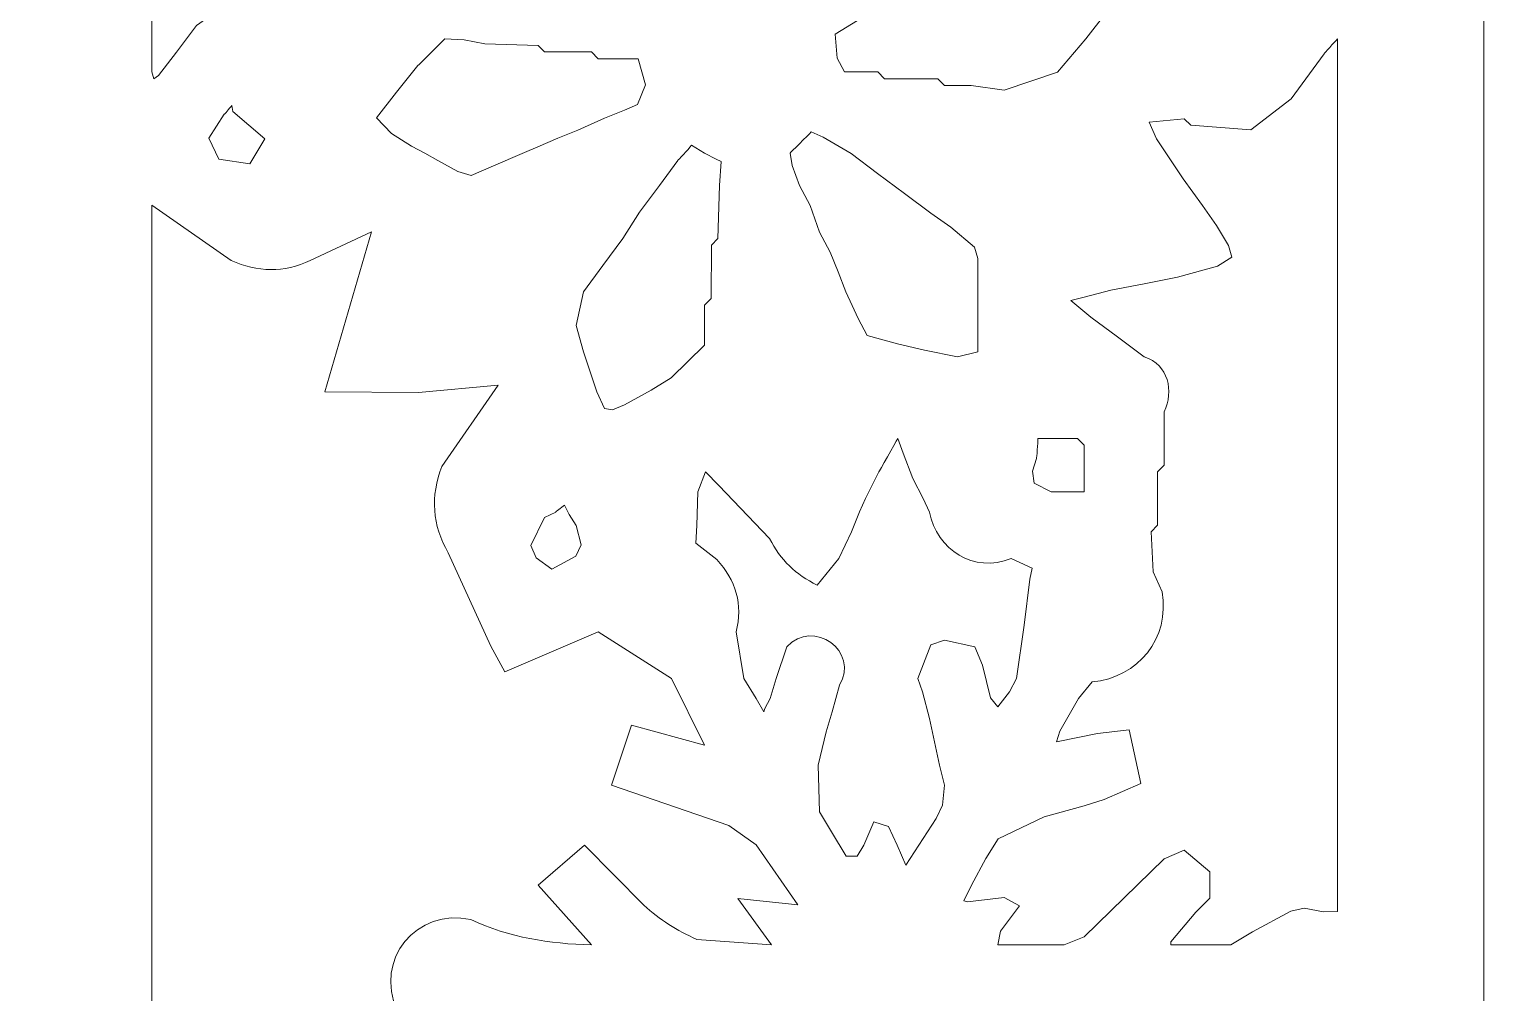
# Model space of a CAD drawing. Header units: centimetres. Extents: x -13.8 to 13.8, y -13.7 to 13.7.
# Drawn here: x 11.265 to 13.774, y 7.235 to 8.897 of the extents above; entities that cross this region are included whole.
import ezdxf

# ---------------------------------------------------------------- set-up
doc = ezdxf.new("R2010")
doc.units = ezdxf.units.CM
doc.header["$MEASUREMENT"] = 0
doc.layers.add('Layer 1', color=7, linetype='Continuous')

msp = doc.modelspace()

# ---------------------------------------------------------------- linework, layer by layer
at = {"layer": 'Layer 1', "lineweight": 0}
msp.add_lwpolyline([(0.95375, 0.85022), (13.77439, 0.85022), (13.77439, 13.67104), (0.95375, 13.67104), (0.95375, 0.85022)], close=True, dxfattribs=at)
at = {"layer": 'Layer 1', "color": 7, "lineweight": 0}
for points, knots in [([(11.48839, 9.98315), (11.48839, 9.98315), (11.49659, 9.96563), (11.49659, 9.96563), (11.49659, 9.96563), (11.49659, 9.96563), (11.51048, 9.93705), (11.51048, 9.93705), (11.51048, 9.93705), (11.51048, 9.93705), (11.51982, 9.91438), (11.51982, 9.91438), (11.51982, 9.91438), (11.51982, 9.91438), (11.5322, 9.8799), (11.5322, 9.8799), (11.5322, 9.8799), (11.5322, 9.8799), (11.54382, 9.84542), (11.54382, 9.84542), (11.54382, 9.84542), (11.54382, 9.84542), (11.56115, 9.80084), (11.56115, 9.80084), (11.56115, 9.80084), (11.56115, 9.80084), (11.60306, 9.80085), (11.60306, 9.80085), (11.60306, 9.80085), (11.60306, 9.80085), (11.64897, 9.83646), (11.64897, 9.83646), (11.64897, 9.83646), (11.67601, 9.8658), (11.70268, 9.89094), (11.73528, 9.91438), (11.73528, 9.91438), (11.73528, 9.91438), (11.741, 9.90295), (11.741, 9.90295), (11.741, 9.90295), (11.741, 9.90295), (11.74957, 9.82217), (11.74957, 9.82217), (11.74957, 9.82217), (11.74957, 9.82217), (11.75833, 9.76579), (11.75833, 9.76579), (11.75833, 9.76579), (11.75833, 9.76579), (11.80405, 9.72922), (11.80405, 9.72922), (11.80405, 9.72922), (11.80405, 9.72922), (11.80995, 9.72197), (11.80995, 9.72197), (11.80995, 9.72197), (11.80995, 9.72197), (11.78786, 9.68445), (11.78786, 9.68445), (11.78786, 9.68445), (11.78786, 9.68445), (11.77833, 9.63854), (11.77833, 9.63854), (11.77833, 9.63854), (11.77833, 9.63854), (11.77547, 9.53509), (11.77547, 9.53509), (11.77547, 9.53509), (11.77547, 9.53509), (11.76404, 9.52385), (11.76404, 9.52385), (11.76404, 9.52385), (11.76404, 9.52385), (11.76404, 9.44347), (11.76404, 9.44347), (11.76404, 9.44347), (11.74099, 9.3964), (11.76137, 9.34536), (11.80995, 9.3265), (11.80995, 9.3265), (11.80995, 9.3265), (11.8789, 9.27393), (11.8789, 9.27393), (11.8789, 9.27393), (11.8789, 9.27393), (11.91909, 9.24231), (11.91909, 9.24231), (11.91909, 9.24231), (11.91909, 9.24231), (11.92462, 9.23945), (11.92462, 9.23945), (11.92462, 9.23945), (11.92462, 9.23945), (11.90157, 9.23355), (11.90157, 9.23355), (11.90157, 9.23355), (11.90157, 9.23355), (11.85585, 9.22193), (11.85585, 9.22193), (11.85585, 9.22193), (11.85585, 9.22193), (11.79812, 9.2105), (11.79812, 9.2105), (11.79812, 9.2105), (11.79812, 9.2105), (11.74097, 9.19907), (11.74097, 9.19907), (11.74097, 9.19907), (11.74097, 9.19907), (11.69488, 9.18745), (11.69488, 9.18745), (11.69488, 9.18745), (11.69488, 9.18745), (11.65278, 9.17298), (11.65278, 9.17298), (11.65278, 9.17298), (11.65278, 9.17298), (11.6463, 9.15507), (11.6463, 9.15507), (11.6463, 9.15507), (11.6463, 9.15507), (11.66895, 9.12155), (11.66895, 9.12155), (11.66895, 9.12155), (11.66895, 9.12155), (11.69316, 9.08707), (11.69316, 9.08707), (11.69316, 9.08707), (11.69316, 9.08707), (11.71621, 9.05259), (11.71621, 9.05259), (11.71621, 9.05259), (11.71621, 9.05259), (11.74955, 9.0065), (11.74955, 9.0065), (11.74955, 9.0065), (11.74955, 9.0065), (11.77336, 8.97202), (11.77336, 8.97202), (11.77336, 8.97202), (11.77336, 8.97202), (11.79069, 8.9404), (11.79069, 8.9404), (11.79069, 8.9404), (11.79069, 8.9404), (11.77545, 8.92651), (11.77545, 8.92651), (11.77545, 8.92651), (11.77545, 8.92651), (11.72953, 8.92654), (11.72953, 8.92654), (11.72953, 8.92654), (11.72953, 8.92654), (11.71829, 8.93797), (11.71829, 8.93797), (11.71829, 8.93797), (11.71829, 8.93797), (11.61447, 8.94559), (11.61447, 8.94559), (11.61447, 8.94559), (11.61447, 8.94559), (11.55428, 8.9031), (11.55428, 8.9031), (11.55428, 8.9031), (11.55428, 8.9031), (11.5198, 8.85738), (11.5198, 8.85738), (11.5198, 8.85738), (11.5198, 8.85738), (11.48837, 8.817), (11.48837, 8.817), (11.48837, 8.817), (11.48837, 8.817), (11.48075, 8.8111), (11.48075, 8.8111), (11.48075, 8.8111), (11.48075, 8.8111), (11.47694, 8.8233), (11.47694, 8.8233), (11.47694, 8.8233), (11.47694, 8.8233), (11.47694, 9.96059), (11.47694, 9.96059), (11.47694, 9.96059), (11.47694, 9.96059), (11.48839, 9.98315), (11.48839, 9.98315)], [0, 0, 0, 0, 0.0208333, 0.0208333, 0.0208333, 0.0208333, 0.0416667, 0.0416667, 0.0416667, 0.0416667, 0.0625, 0.0625, 0.0625, 0.0625, 0.0833333, 0.0833333, 0.0833333, 0.0833333, 0.1041667, 0.1041667, 0.1041667, 0.1041667, 0.125, 0.125, 0.125, 0.125, 0.1458333, 0.1458333, 0.1458333, 0.1458333, 0.1666667, 0.1666667, 0.1666667, 0.1666667, 0.1875, 0.1875, 0.1875, 0.1875, 0.2083333, 0.2083333, 0.2083333, 0.2083333, 0.2291667, 0.2291667, 0.2291667, 0.2291667, 0.25, 0.25, 0.25, 0.25, 0.2708333, 0.2708333, 0.2708333, 0.2708333, 0.2916667, 0.2916667, 0.2916667, 0.2916667, 0.3125, 0.3125, 0.3125, 0.3125, 0.3333333, 0.3333333, 0.3333333, 0.3333333, 0.3541667, 0.3541667, 0.3541667, 0.3541667, 0.375, 0.375, 0.375, 0.375, 0.3958333, 0.3958333, 0.3958333, 0.3958333, 0.4166667, 0.4166667, 0.4166667, 0.4166667, 0.4375, 0.4375, 0.4375, 0.4375, 0.4583333, 0.4583333, 0.4583333, 0.4583333, 0.4791667, 0.4791667, 0.4791667, 0.4791667, 0.5, 0.5, 0.5, 0.5, 0.5208333, 0.5208333, 0.5208333, 0.5208333, 0.5416667, 0.5416667, 0.5416667, 0.5416667, 0.5625, 0.5625, 0.5625, 0.5625, 0.5833333, 0.5833333, 0.5833333, 0.5833333, 0.6041667, 0.6041667, 0.6041667, 0.6041667, 0.625, 0.625, 0.625, 0.625, 0.6458333, 0.6458333, 0.6458333, 0.6458333, 0.6666667, 0.6666667, 0.6666667, 0.6666667, 0.6875, 0.6875, 0.6875, 0.6875, 0.7083333, 0.7083333, 0.7083333, 0.7083333, 0.7291667, 0.7291667, 0.7291667, 0.7291667, 0.75, 0.75, 0.75, 0.75, 0.7708333, 0.7708333, 0.7708333, 0.7708333, 0.7916667, 0.7916667, 0.7916667, 0.7916667, 0.8125, 0.8125, 0.8125, 0.8125, 0.8333333, 0.8333333, 0.8333333, 0.8333333, 0.8541667, 0.8541667, 0.8541667, 0.8541667, 0.875, 0.875, 0.875, 0.875, 0.8958333, 0.8958333, 0.8958333, 0.8958333, 0.9166667, 0.9166667, 0.9166667, 0.9166667, 0.9375, 0.9375, 0.9375, 0.9375, 0.9583333, 0.9583333, 0.9583333, 0.9583333, 1, 1, 1, 1]), ([(12.95905, 9.02988), (12.95905, 9.02988), (12.99218, 9.01445), (12.99218, 9.01445), (12.99218, 9.01445), (12.99218, 9.01445), (13.02761, 8.99445), (13.02761, 8.99445), (13.02761, 8.99445), (13.02761, 8.99445), (13.05066, 8.9817), (13.05066, 8.9817), (13.05066, 8.9817), (13.05066, 8.9817), (13.07352, 8.96932), (13.07352, 8.96932), (13.07352, 8.96932), (13.07352, 8.96932), (13.10723, 8.94818), (13.10723, 8.94818), (13.10723, 8.94818), (13.10723, 8.94818), (13.12226, 8.93371), (13.12226, 8.93371), (13.12226, 8.93371), (13.12226, 8.93371), (13.12226, 8.92437), (13.12226, 8.92437), (13.12226, 8.92437), (13.12226, 8.92437), (13.08797, 8.88037), (13.08797, 8.88037), (13.08797, 8.88037), (13.08797, 8.88037), (13.03902, 8.82282), (13.03902, 8.82282), (13.03902, 8.82282), (13.03902, 8.82282), (12.94718, 8.79139), (12.94718, 8.79139), (12.94718, 8.79139), (12.94718, 8.79139), (12.89003, 8.79996), (12.89003, 8.79996), (12.89003, 8.79996), (12.89003, 8.79996), (12.84391, 8.79996), (12.84391, 8.79996), (12.84391, 8.79996), (12.84391, 8.79996), (12.83248, 8.81139), (12.83248, 8.81139), (12.83248, 8.81139), (12.83248, 8.81139), (12.74045, 8.81139), (12.74045, 8.81139), (12.74045, 8.81139), (12.74045, 8.81139), (12.72902, 8.82319), (12.72902, 8.82319), (12.72902, 8.82319), (12.72902, 8.82319), (12.67148, 8.82319), (12.67148, 8.82319), (12.67148, 8.82319), (12.67148, 8.82319), (12.6591, 8.84682), (12.6591, 8.84682), (12.6591, 8.84682), (12.6591, 8.84682), (12.65529, 8.88796), (12.65529, 8.88796), (12.65529, 8.88796), (12.65529, 8.88796), (12.69416, 8.91177), (12.69416, 8.91177), (12.69416, 8.91177), (12.69416, 8.91177), (12.72864, 8.92548), (12.72864, 8.92548), (12.72864, 8.92548), (12.72864, 8.92548), (12.76312, 8.93863), (12.76312, 8.93863), (12.76312, 8.93863), (12.76312, 8.93863), (12.7976, 8.95197), (12.7976, 8.95197), (12.7976, 8.95197), (12.7976, 8.95197), (12.83208, 8.96988), (12.83208, 8.96988), (12.83208, 8.96988), (12.83208, 8.96988), (12.85513, 8.98168), (12.85513, 8.98168), (12.85513, 8.98168), (12.85513, 8.98168), (12.87836, 8.99234), (12.87836, 8.99234), (12.87836, 8.99234), (12.87836, 8.99234), (12.91265, 9.00549), (12.91265, 9.00549), (12.91265, 9.00549), (12.91265, 9.00549), (12.93265, 9.01502), (12.93265, 9.01502), (12.93265, 9.01502), (12.93275, 9.01504), (12.95389, 9.02512), (12.95905, 9.02988)], [0, 0, 0, 0, 0.0344828, 0.0344828, 0.0344828, 0.0344828, 0.0689655, 0.0689655, 0.0689655, 0.0689655, 0.1034483, 0.1034483, 0.1034483, 0.1034483, 0.137931, 0.137931, 0.137931, 0.137931, 0.1724138, 0.1724138, 0.1724138, 0.1724138, 0.2068966, 0.2068966, 0.2068966, 0.2068966, 0.2413793, 0.2413793, 0.2413793, 0.2413793, 0.2758621, 0.2758621, 0.2758621, 0.2758621, 0.3103448, 0.3103448, 0.3103448, 0.3103448, 0.3448276, 0.3448276, 0.3448276, 0.3448276, 0.3793103, 0.3793103, 0.3793103, 0.3793103, 0.4137931, 0.4137931, 0.4137931, 0.4137931, 0.4482759, 0.4482759, 0.4482759, 0.4482759, 0.4827586, 0.4827586, 0.4827586, 0.4827586, 0.5172414, 0.5172414, 0.5172414, 0.5172414, 0.5517241, 0.5517241, 0.5517241, 0.5517241, 0.5862069, 0.5862069, 0.5862069, 0.5862069, 0.6206897, 0.6206897, 0.6206897, 0.6206897, 0.6551724, 0.6551724, 0.6551724, 0.6551724, 0.6896552, 0.6896552, 0.6896552, 0.6896552, 0.7241379, 0.7241379, 0.7241379, 0.7241379, 0.7586207, 0.7586207, 0.7586207, 0.7586207, 0.7931034, 0.7931034, 0.7931034, 0.7931034, 0.8275862, 0.8275862, 0.8275862, 0.8275862, 0.862069, 0.862069, 0.862069, 0.862069, 0.8965517, 0.8965517, 0.8965517, 0.8965517, 0.9310345, 0.9310345, 0.9310345, 0.9310345, 1, 1, 1, 1]), ([(11.98234, 8.88034), (11.98234, 8.88034), (12.01568, 8.87825), (12.01568, 8.87825), (12.01568, 8.87825), (12.01568, 8.87825), (12.05111, 8.8714), (12.05111, 8.8714), (12.05111, 8.8714), (12.05111, 8.8714), (12.14313, 8.86891), (12.14313, 8.86891), (12.14313, 8.86891), (12.14313, 8.86891), (12.15456, 8.85748), (12.15456, 8.85748), (12.15456, 8.85748), (12.15456, 8.85748), (12.23534, 8.85748), (12.23534, 8.85748), (12.23534, 8.85748), (12.23534, 8.85748), (12.24658, 8.84586), (12.24658, 8.84586), (12.24658, 8.84586), (12.24658, 8.84586), (12.31553, 8.84587), (12.31553, 8.84587), (12.31553, 8.84587), (12.31553, 8.84587), (12.32868, 8.80071), (12.32868, 8.80071), (12.32868, 8.80071), (12.32868, 8.80071), (12.31458, 8.76719), (12.31458, 8.76719), (12.31458, 8.76719), (12.31458, 8.76719), (12.29249, 8.7569), (12.29249, 8.7569), (12.29249, 8.7569), (12.29249, 8.7569), (12.25801, 8.74356), (12.25801, 8.74356), (12.25801, 8.74356), (12.25801, 8.74356), (12.23496, 8.7329), (12.23496, 8.7329), (12.23496, 8.7329), (12.23496, 8.7329), (12.21189, 8.72242), (12.21189, 8.72242), (12.21189, 8.72242), (12.21189, 8.72242), (12.17741, 8.70908), (12.17741, 8.70908), (12.17741, 8.70908), (12.17741, 8.70908), (12.14293, 8.69421), (12.14293, 8.69421), (12.14293, 8.69421), (12.14293, 8.69421), (12.12007, 8.6841), (12.12007, 8.6841), (12.12007, 8.6841), (12.12007, 8.6841), (12.06255, 8.65971), (12.06255, 8.65971), (12.06255, 8.65971), (12.06255, 8.65971), (12.02807, 8.64447), (12.02807, 8.64447), (12.02807, 8.64447), (12.02807, 8.64447), (12.00502, 8.65153), (12.00502, 8.65153), (12.00502, 8.65153), (12.00502, 8.65153), (11.97054, 8.67042), (11.97054, 8.67042), (11.97054, 8.67042), (11.97054, 8.67042), (11.94787, 8.68317), (11.94787, 8.68317), (11.94787, 8.68317), (11.94787, 8.68317), (11.92464, 8.69518), (11.92464, 8.69518), (11.92464, 8.69518), (11.92464, 8.69518), (11.89035, 8.71672), (11.89035, 8.71672), (11.89035, 8.71672), (11.89035, 8.71672), (11.86445, 8.74416), (11.86445, 8.74416), (11.86445, 8.74416), (11.86445, 8.74416), (11.89893, 8.78835), (11.89893, 8.78835), (11.89893, 8.78835), (11.89893, 8.78835), (11.93608, 8.83407), (11.93608, 8.83407), (11.93608, 8.83407), (11.93607, 8.83407), (11.977, 8.87386), (11.98234, 8.88034)], [0, 0, 0, 0, 0.0357143, 0.0357143, 0.0357143, 0.0357143, 0.0714286, 0.0714286, 0.0714286, 0.0714286, 0.1071429, 0.1071429, 0.1071429, 0.1071429, 0.1428571, 0.1428571, 0.1428571, 0.1428571, 0.1785714, 0.1785714, 0.1785714, 0.1785714, 0.2142857, 0.2142857, 0.2142857, 0.2142857, 0.25, 0.25, 0.25, 0.25, 0.2857143, 0.2857143, 0.2857143, 0.2857143, 0.3214286, 0.3214286, 0.3214286, 0.3214286, 0.3571429, 0.3571429, 0.3571429, 0.3571429, 0.3928571, 0.3928571, 0.3928571, 0.3928571, 0.4285714, 0.4285714, 0.4285714, 0.4285714, 0.4642857, 0.4642857, 0.4642857, 0.4642857, 0.5, 0.5, 0.5, 0.5, 0.5357143, 0.5357143, 0.5357143, 0.5357143, 0.5714286, 0.5714286, 0.5714286, 0.5714286, 0.6071429, 0.6071429, 0.6071429, 0.6071429, 0.6428571, 0.6428571, 0.6428571, 0.6428571, 0.6785714, 0.6785714, 0.6785714, 0.6785714, 0.7142857, 0.7142857, 0.7142857, 0.7142857, 0.75, 0.75, 0.75, 0.75, 0.7857143, 0.7857143, 0.7857143, 0.7857143, 0.8214286, 0.8214286, 0.8214286, 0.8214286, 0.8571429, 0.8571429, 0.8571429, 0.8571429, 0.8928571, 0.8928571, 0.8928571, 0.8928571, 0.9285714, 0.9285714, 0.9285714, 0.9285714, 1, 1, 1, 1]), ([(13.52177, 8.88034), (13.52177, 8.88034), (13.52177, 7.37558), (13.52177, 7.37558), (13.52177, 7.37558), (13.52177, 7.37558), (13.49777, 7.37521), (13.49777, 7.37521), (13.49777, 7.37521), (13.49777, 7.37521), (13.46425, 7.38169), (13.46425, 7.38169), (13.46425, 7.38169), (13.46425, 7.38169), (13.4412, 7.37616), (13.4412, 7.37616), (13.4412, 7.37616), (13.4412, 7.37616), (13.37529, 7.34073), (13.37529, 7.34073), (13.37529, 7.34073), (13.37529, 7.34073), (13.33814, 7.31806), (13.33814, 7.31806), (13.33814, 7.31806), (13.33814, 7.31806), (13.2347, 7.31806), (13.2347, 7.31806), (13.2347, 7.31806), (13.2347, 7.31806), (13.23433, 7.32359), (13.23433, 7.32359), (13.23433, 7.32359), (13.23433, 7.32359), (13.27777, 7.37465), (13.27777, 7.37465), (13.27777, 7.37465), (13.27777, 7.37465), (13.30177, 7.39846), (13.30177, 7.39846), (13.30177, 7.39846), (13.30177, 7.39846), (13.30158, 7.44418), (13.30158, 7.44418), (13.30158, 7.44418), (13.30158, 7.44418), (13.25758, 7.48133), (13.25758, 7.48133), (13.25758, 7.48133), (13.25758, 7.48133), (13.2231, 7.46628), (13.2231, 7.46628), (13.2231, 7.46628), (13.2231, 7.46628), (13.08517, 7.33216), (13.08517, 7.33216), (13.08517, 7.33216), (13.08517, 7.33216), (13.05069, 7.31806), (13.05069, 7.31806), (13.05069, 7.31806), (13.05069, 7.31806), (12.93603, 7.31806), (12.93603, 7.31806), (12.93603, 7.31806), (12.93603, 7.31806), (12.94042, 7.34187), (12.94042, 7.34187), (12.94042, 7.34187), (12.94042, 7.34187), (12.9732, 7.3855), (12.9732, 7.3855), (12.9732, 7.3855), (12.9732, 7.3855), (12.9473, 7.39997), (12.9473, 7.39997), (12.9473, 7.39997), (12.9473, 7.39997), (12.88388, 7.39254), (12.88388, 7.39254), (12.88388, 7.39254), (12.88388, 7.39254), (12.8774, 7.39426), (12.8774, 7.39426), (12.8774, 7.39426), (12.8774, 7.39426), (12.89092, 7.42112), (12.89092, 7.42112), (12.89092, 7.42112), (12.89092, 7.42112), (12.91569, 7.46721), (12.91569, 7.46721), (12.91569, 7.46721), (12.91569, 7.46721), (12.93665, 7.50073), (12.93665, 7.50073), (12.93665, 7.50073), (12.93665, 7.50073), (13.01626, 7.53883), (13.01626, 7.53883), (13.01626, 7.53883), (13.01626, 7.53883), (13.08521, 7.55788), (13.08521, 7.55788), (13.08521, 7.55788), (13.08521, 7.55788), (13.11969, 7.56854), (13.11969, 7.56854), (13.11969, 7.56854), (13.11969, 7.56854), (13.18274, 7.59616), (13.18274, 7.59616), (13.18274, 7.59616), (13.18274, 7.59616), (13.16274, 7.68913), (13.16274, 7.68913), (13.16274, 7.68913), (13.16274, 7.68913), (13.10787, 7.68265), (13.10787, 7.68265), (13.10787, 7.68265), (13.10787, 7.68265), (13.03738, 7.66818), (13.03738, 7.66818), (13.03738, 7.66818), (13.03738, 7.66818), (13.0431, 7.68646), (13.0431, 7.68646), (13.0431, 7.68646), (13.0431, 7.68646), (13.07549, 7.74284), (13.07549, 7.74284), (13.07549, 7.74284), (13.07549, 7.74284), (13.09872, 7.7716), (13.09872, 7.7716), (13.09872, 7.7716), (13.17815, 7.77882), (13.23339, 7.84648), (13.21932, 7.92667), (13.21932, 7.92667), (13.21932, 7.92667), (13.20408, 7.96115), (13.20408, 7.96115), (13.20408, 7.96115), (13.20408, 7.96115), (13.20027, 8.03031), (13.20027, 8.03031), (13.20027, 8.03031), (13.20027, 8.03031), (13.2117, 8.04174), (13.2117, 8.04174), (13.2117, 8.04174), (13.2117, 8.04174), (13.2117, 8.13376), (13.2117, 8.13376), (13.2117, 8.13376), (13.2117, 8.13376), (13.22313, 8.14519), (13.22313, 8.14519), (13.22313, 8.14519), (13.22313, 8.14519), (13.22313, 8.23721), (13.22313, 8.23721), (13.22313, 8.23721), (13.23969, 8.27264), (13.23075, 8.31894), (13.18865, 8.33169), (13.18865, 8.33169), (13.18865, 8.33169), (13.14235, 8.36617), (13.14235, 8.36617), (13.14235, 8.36617), (13.14235, 8.36617), (13.09663, 8.40046), (13.09663, 8.40046), (13.09663, 8.40046), (13.09663, 8.40046), (13.06215, 8.42922), (13.06215, 8.42922), (13.06215, 8.42922), (13.06215, 8.42922), (13.0852, 8.43494), (13.0852, 8.43494), (13.0852, 8.43494), (13.0852, 8.43494), (13.13111, 8.44677), (13.13111, 8.44677), (13.13111, 8.44677), (13.13111, 8.44677), (13.18863, 8.4578), (13.18863, 8.4578), (13.18863, 8.4578), (13.18863, 8.4578), (13.24578, 8.46942), (13.24578, 8.46942), (13.24578, 8.46942), (13.24578, 8.46942), (13.31473, 8.48847), (13.31473, 8.48847), (13.31473, 8.48847), (13.31473, 8.48847), (13.33987, 8.5039), (13.33987, 8.5039), (13.33987, 8.5039), (13.33987, 8.5039), (13.33397, 8.5239), (13.33397, 8.5239), (13.33397, 8.5239), (13.33397, 8.5239), (13.31301, 8.55838), (13.31301, 8.55838), (13.31301, 8.55838), (13.31301, 8.55838), (13.2888, 8.59286), (13.2888, 8.59286), (13.2888, 8.59286), (13.2888, 8.59286), (13.25546, 8.63895), (13.25546, 8.63895), (13.25546, 8.63895), (13.25546, 8.63895), (13.2326, 8.67343), (13.2326, 8.67343), (13.2326, 8.67343), (13.2326, 8.67343), (13.20955, 8.70791), (13.20955, 8.70791), (13.20955, 8.70791), (13.20955, 8.70791), (13.19717, 8.73649), (13.19717, 8.73649), (13.19717, 8.73649), (13.19717, 8.73649), (13.25755, 8.74239), (13.25755, 8.74239), (13.25755, 8.74239), (13.25755, 8.74239), (13.26917, 8.73115), (13.26917, 8.73115), (13.26917, 8.73115), (13.26917, 8.73115), (13.37223, 8.72353), (13.37223, 8.72353), (13.37223, 8.72353), (13.37223, 8.72353), (13.44213, 8.77687), (13.44213, 8.77687), (13.44213, 8.77687), (13.44213, 8.77687), (13.49872, 8.85439), (13.49872, 8.85439), (13.49872, 8.85439), (13.49872, 8.85444), (13.51703, 8.87444), (13.52177, 8.88034)], [0, 0, 0, 0, 0.0153846, 0.0153846, 0.0153846, 0.0153846, 0.0307692, 0.0307692, 0.0307692, 0.0307692, 0.0461538, 0.0461538, 0.0461538, 0.0461538, 0.0615385, 0.0615385, 0.0615385, 0.0615385, 0.0769231, 0.0769231, 0.0769231, 0.0769231, 0.0923077, 0.0923077, 0.0923077, 0.0923077, 0.1076923, 0.1076923, 0.1076923, 0.1076923, 0.1230769, 0.1230769, 0.1230769, 0.1230769, 0.1384615, 0.1384615, 0.1384615, 0.1384615, 0.1538462, 0.1538462, 0.1538462, 0.1538462, 0.1692308, 0.1692308, 0.1692308, 0.1692308, 0.1846154, 0.1846154, 0.1846154, 0.1846154, 0.2, 0.2, 0.2, 0.2, 0.2153846, 0.2153846, 0.2153846, 0.2153846, 0.2307692, 0.2307692, 0.2307692, 0.2307692, 0.2461538, 0.2461538, 0.2461538, 0.2461538, 0.2615385, 0.2615385, 0.2615385, 0.2615385, 0.2769231, 0.2769231, 0.2769231, 0.2769231, 0.2923077, 0.2923077, 0.2923077, 0.2923077, 0.3076923, 0.3076923, 0.3076923, 0.3076923, 0.3230769, 0.3230769, 0.3230769, 0.3230769, 0.3384615, 0.3384615, 0.3384615, 0.3384615, 0.3538462, 0.3538462, 0.3538462, 0.3538462, 0.3692308, 0.3692308, 0.3692308, 0.3692308, 0.3846154, 0.3846154, 0.3846154, 0.3846154, 0.4, 0.4, 0.4, 0.4, 0.4153846, 0.4153846, 0.4153846, 0.4153846, 0.4307692, 0.4307692, 0.4307692, 0.4307692, 0.4461538, 0.4461538, 0.4461538, 0.4461538, 0.4615385, 0.4615385, 0.4615385, 0.4615385, 0.4769231, 0.4769231, 0.4769231, 0.4769231, 0.4923077, 0.4923077, 0.4923077, 0.4923077, 0.5076923, 0.5076923, 0.5076923, 0.5076923, 0.5230769, 0.5230769, 0.5230769, 0.5230769, 0.5384615, 0.5384615, 0.5384615, 0.5384615, 0.5538462, 0.5538462, 0.5538462, 0.5538462, 0.5692308, 0.5692308, 0.5692308, 0.5692308, 0.5846154, 0.5846154, 0.5846154, 0.5846154, 0.6, 0.6, 0.6, 0.6, 0.6153846, 0.6153846, 0.6153846, 0.6153846, 0.6307692, 0.6307692, 0.6307692, 0.6307692, 0.6461538, 0.6461538, 0.6461538, 0.6461538, 0.6615385, 0.6615385, 0.6615385, 0.6615385, 0.6769231, 0.6769231, 0.6769231, 0.6769231, 0.6923077, 0.6923077, 0.6923077, 0.6923077, 0.7076923, 0.7076923, 0.7076923, 0.7076923, 0.7230769, 0.7230769, 0.7230769, 0.7230769, 0.7384615, 0.7384615, 0.7384615, 0.7384615, 0.7538462, 0.7538462, 0.7538462, 0.7538462, 0.7692308, 0.7692308, 0.7692308, 0.7692308, 0.7846154, 0.7846154, 0.7846154, 0.7846154, 0.8, 0.8, 0.8, 0.8, 0.8153846, 0.8153846, 0.8153846, 0.8153846, 0.8307692, 0.8307692, 0.8307692, 0.8307692, 0.8461538, 0.8461538, 0.8461538, 0.8461538, 0.8615385, 0.8615385, 0.8615385, 0.8615385, 0.8769231, 0.8769231, 0.8769231, 0.8769231, 0.8923077, 0.8923077, 0.8923077, 0.8923077, 0.9076923, 0.9076923, 0.9076923, 0.9076923, 0.9230769, 0.9230769, 0.9230769, 0.9230769, 0.9384615, 0.9384615, 0.9384615, 0.9384615, 0.9538462, 0.9538462, 0.9538462, 0.9538462, 0.9692308, 0.9692308, 0.9692308, 0.9692308, 1, 1, 1, 1]), ([(11.61486, 8.76549), (11.61486, 8.76549), (11.61655, 8.75462), (11.61655, 8.75462), (11.61655, 8.75462), (11.61655, 8.75462), (11.67198, 8.70795), (11.67198, 8.70795), (11.67198, 8.70795), (11.67198, 8.70795), (11.64626, 8.66451), (11.64626, 8.66451), (11.64626, 8.66451), (11.64626, 8.66451), (11.59234, 8.6725), (11.59234, 8.6725), (11.59234, 8.6725), (11.59234, 8.6725), (11.57519, 8.70907), (11.57519, 8.70907), (11.57519, 8.70907), (11.57519, 8.70907), (11.60205, 8.75003), (11.60205, 8.75003), (11.60205, 8.75003), (11.60211, 8.75006), (11.61068, 8.75937), (11.61486, 8.76549)], [0, 0, 0, 0, 0.125, 0.125, 0.125, 0.125, 0.25, 0.25, 0.25, 0.25, 0.375, 0.375, 0.375, 0.375, 0.5, 0.5, 0.5, 0.5, 0.625, 0.625, 0.625, 0.625, 0.75, 0.75, 0.75, 0.75, 1, 1, 1, 1]), ([(12.61443, 8.71977), (12.61443, 8.71977), (12.63499, 8.71083), (12.63499, 8.71083), (12.63499, 8.71083), (12.63499, 8.71083), (12.68299, 8.68225), (12.68299, 8.68225), (12.68299, 8.68225), (12.68299, 8.68225), (12.72871, 8.64777), (12.72871, 8.64777), (12.72871, 8.64777), (12.72871, 8.64777), (12.77501, 8.61329), (12.77501, 8.61329), (12.77501, 8.61329), (12.77501, 8.61329), (12.82073, 8.57977), (12.82073, 8.57977), (12.82073, 8.57977), (12.82073, 8.57977), (12.85521, 8.55577), (12.85521, 8.55577), (12.85521, 8.55577), (12.85521, 8.55577), (12.89559, 8.52129), (12.89559, 8.52129), (12.89559, 8.52129), (12.89559, 8.52129), (12.90149, 8.50129), (12.90149, 8.50129), (12.90149, 8.50129), (12.90149, 8.50129), (12.90149, 8.34069), (12.90149, 8.34069), (12.90149, 8.34069), (12.90149, 8.34069), (12.86664, 8.33175), (12.86664, 8.33175), (12.86664, 8.33175), (12.86664, 8.33175), (12.80949, 8.34337), (12.80949, 8.34337), (12.80949, 8.34337), (12.80949, 8.34337), (12.76319, 8.35443), (12.76319, 8.35443), (12.76319, 8.35443), (12.76319, 8.35443), (12.7108, 8.3689), (12.7108, 8.3689), (12.7108, 8.3689), (12.7108, 8.3689), (12.69537, 8.39785), (12.69537, 8.39785), (12.69537, 8.39785), (12.69537, 8.39785), (12.68508, 8.42052), (12.68508, 8.42052), (12.68508, 8.42052), (12.68508, 8.42052), (12.67423, 8.44375), (12.67423, 8.44375), (12.67423, 8.44375), (12.67423, 8.44375), (12.66089, 8.47823), (12.66089, 8.47823), (12.66089, 8.47823), (12.66089, 8.47823), (12.64679, 8.51252), (12.64679, 8.51252), (12.64679, 8.51252), (12.64679, 8.51252), (12.62851, 8.547), (12.62851, 8.547), (12.62851, 8.547), (12.62851, 8.547), (12.61232, 8.59291), (12.61232, 8.59291), (12.61232, 8.59291), (12.61232, 8.59291), (12.59404, 8.62739), (12.59404, 8.62739), (12.59404, 8.62739), (12.59404, 8.62739), (12.58166, 8.66187), (12.58166, 8.66187), (12.58166, 8.66187), (12.58166, 8.66187), (12.57785, 8.6832), (12.57785, 8.6832), (12.57785, 8.6832), (12.57784, 8.68317), (12.60927, 8.71424), (12.61443, 8.71977)], [0, 0, 0, 0, 0.04, 0.04, 0.04, 0.04, 0.08, 0.08, 0.08, 0.08, 0.12, 0.12, 0.12, 0.12, 0.16, 0.16, 0.16, 0.16, 0.2, 0.2, 0.2, 0.2, 0.24, 0.24, 0.24, 0.24, 0.28, 0.28, 0.28, 0.28, 0.32, 0.32, 0.32, 0.32, 0.36, 0.36, 0.36, 0.36, 0.4, 0.4, 0.4, 0.4, 0.44, 0.44, 0.44, 0.44, 0.48, 0.48, 0.48, 0.48, 0.52, 0.52, 0.52, 0.52, 0.56, 0.56, 0.56, 0.56, 0.6, 0.6, 0.6, 0.6, 0.64, 0.64, 0.64, 0.64, 0.68, 0.68, 0.68, 0.68, 0.72, 0.72, 0.72, 0.72, 0.76, 0.76, 0.76, 0.76, 0.8, 0.8, 0.8, 0.8, 0.84, 0.84, 0.84, 0.84, 0.88, 0.88, 0.88, 0.88, 0.92, 0.92, 0.92, 0.92, 1, 1, 1, 1]), ([(12.40753, 8.6967), (12.40753, 8.6967), (12.43039, 8.68318), (12.43039, 8.68318), (12.43039, 8.68318), (12.43039, 8.68318), (12.45021, 8.67252), (12.45021, 8.67252), (12.45021, 8.67252), (12.45021, 8.67252), (12.45897, 8.66871), (12.45897, 8.66871), (12.45897, 8.66871), (12.45897, 8.66871), (12.45611, 8.62736), (12.45611, 8.62736), (12.45611, 8.62736), (12.45611, 8.62736), (12.45344, 8.53573), (12.45344, 8.53573), (12.45344, 8.53573), (12.45344, 8.53573), (12.44201, 8.5243), (12.44201, 8.5243), (12.44201, 8.5243), (12.44201, 8.5243), (12.442, 8.4323), (12.442, 8.4323), (12.442, 8.4323), (12.442, 8.4323), (12.43038, 8.42087), (12.43038, 8.42087), (12.43038, 8.42087), (12.43038, 8.42087), (12.43038, 8.35192), (12.43038, 8.35192), (12.43038, 8.35192), (12.43038, 8.35192), (12.37265, 8.29554), (12.37265, 8.29554), (12.37265, 8.29554), (12.37265, 8.29554), (12.33817, 8.2744), (12.33817, 8.2744), (12.33817, 8.2744), (12.33817, 8.2744), (12.31512, 8.26165), (12.31512, 8.26165), (12.31512, 8.26165), (12.31512, 8.26165), (12.29245, 8.24927), (12.29245, 8.24927), (12.29245, 8.24927), (12.29245, 8.24927), (12.27131, 8.2407), (12.27131, 8.2407), (12.27131, 8.2407), (12.27131, 8.2407), (12.25797, 8.24279), (12.25797, 8.24279), (12.25797, 8.24279), (12.25797, 8.24279), (12.24445, 8.27137), (12.24445, 8.27137), (12.24445, 8.27137), (12.24445, 8.27137), (12.23321, 8.30585), (12.23321, 8.30585), (12.23321, 8.30585), (12.23321, 8.30585), (12.22141, 8.34033), (12.22141, 8.34033), (12.22141, 8.34033), (12.22141, 8.34033), (12.20903, 8.38605), (12.20903, 8.38605), (12.20903, 8.38605), (12.20903, 8.38605), (12.22141, 8.44378), (12.22141, 8.44378), (12.22141, 8.44378), (12.22141, 8.44378), (12.25493, 8.4895), (12.25493, 8.4895), (12.25493, 8.4895), (12.25493, 8.4895), (12.28941, 8.5358), (12.28941, 8.5358), (12.28941, 8.5358), (12.28941, 8.5358), (12.31836, 8.58152), (12.31836, 8.58152), (12.31836, 8.58152), (12.31836, 8.58152), (12.35265, 8.62743), (12.35265, 8.62743), (12.35265, 8.62743), (12.35265, 8.62743), (12.38408, 8.67048), (12.38408, 8.67048), (12.38408, 8.67048), (12.38411, 8.67042), (12.40277, 8.68966), (12.40753, 8.6967)], [0, 0, 0, 0, 0.037037, 0.037037, 0.037037, 0.037037, 0.0740741, 0.0740741, 0.0740741, 0.0740741, 0.1111111, 0.1111111, 0.1111111, 0.1111111, 0.1481481, 0.1481481, 0.1481481, 0.1481481, 0.1851852, 0.1851852, 0.1851852, 0.1851852, 0.2222222, 0.2222222, 0.2222222, 0.2222222, 0.2592593, 0.2592593, 0.2592593, 0.2592593, 0.2962963, 0.2962963, 0.2962963, 0.2962963, 0.3333333, 0.3333333, 0.3333333, 0.3333333, 0.3703704, 0.3703704, 0.3703704, 0.3703704, 0.4074074, 0.4074074, 0.4074074, 0.4074074, 0.4444444, 0.4444444, 0.4444444, 0.4444444, 0.4814815, 0.4814815, 0.4814815, 0.4814815, 0.5185185, 0.5185185, 0.5185185, 0.5185185, 0.5555556, 0.5555556, 0.5555556, 0.5555556, 0.5925926, 0.5925926, 0.5925926, 0.5925926, 0.6296296, 0.6296296, 0.6296296, 0.6296296, 0.6666667, 0.6666667, 0.6666667, 0.6666667, 0.7037037, 0.7037037, 0.7037037, 0.7037037, 0.7407407, 0.7407407, 0.7407407, 0.7407407, 0.7777778, 0.7777778, 0.7777778, 0.7777778, 0.8148148, 0.8148148, 0.8148148, 0.8148148, 0.8518519, 0.8518519, 0.8518519, 0.8518519, 0.8888889, 0.8888889, 0.8888889, 0.8888889, 0.9259259, 0.9259259, 0.9259259, 0.9259259, 1, 1, 1, 1]), ([(11.47696, 8.59327), (11.47696, 8.59327), (11.61393, 8.49783), (11.61393, 8.49783), (11.61393, 8.49783), (11.65909, 8.47822), (11.70518, 8.47632), (11.75032, 8.4982), (11.75032, 8.4982), (11.75032, 8.4982), (11.85605, 8.54736), (11.85605, 8.54736), (11.85605, 8.54736), (11.85605, 8.54736), (11.77546, 8.27172), (11.77546, 8.27172), (11.77546, 8.27172), (11.77546, 8.27172), (11.93701, 8.27019), (11.93701, 8.27019), (11.93701, 8.27019), (11.93701, 8.27019), (12.07436, 8.28315), (12.07436, 8.28315), (12.07436, 8.28315), (12.07436, 8.28315), (11.97702, 8.14313), (11.97702, 8.14313), (11.97702, 8.14313), (11.9576, 8.09111), (11.96046, 8.04216), (11.98826, 7.99396), (11.98826, 7.99396), (11.98826, 7.99396), (12.06179, 7.83299), (12.06179, 7.83299), (12.06179, 7.83299), (12.06179, 7.83299), (12.08579, 7.78917), (12.08579, 7.78917), (12.08579, 7.78917), (12.08579, 7.78917), (12.24658, 7.85812), (12.24658, 7.85812), (12.24658, 7.85812), (12.24658, 7.85812), (12.37308, 7.77734), (12.37308, 7.77734), (12.37308, 7.77734), (12.37308, 7.77734), (12.43042, 7.66267), (12.43042, 7.66267), (12.43042, 7.66267), (12.43042, 7.66267), (12.30411, 7.69715), (12.30411, 7.69715), (12.30411, 7.69715), (12.30411, 7.69715), (12.26963, 7.5937), (12.26963, 7.5937), (12.26963, 7.5937), (12.26963, 7.5937), (12.47193, 7.52417), (12.47193, 7.52417), (12.47193, 7.52417), (12.47193, 7.52417), (12.51918, 7.49065), (12.51918, 7.49065), (12.51918, 7.49065), (12.51918, 7.49065), (12.5912, 7.38701), (12.5912, 7.38701), (12.5912, 7.38701), (12.5912, 7.38701), (12.48796, 7.39825), (12.48796, 7.39825), (12.48796, 7.39825), (12.48796, 7.39825), (12.54548, 7.31805), (12.54548, 7.31805), (12.54548, 7.31805), (12.54548, 7.31805), (12.41689, 7.32758), (12.41689, 7.32758), (12.41689, 7.32758), (12.3826, 7.34319), (12.35344, 7.3611), (12.32564, 7.38664), (12.32564, 7.38664), (12.32564, 7.38664), (12.22354, 7.49028), (12.22354, 7.49028), (12.22354, 7.49028), (12.22354, 7.49028), (12.14313, 7.42133), (12.14313, 7.42133), (12.14313, 7.42133), (12.14313, 7.42133), (12.23534, 7.31806), (12.23534, 7.31806), (12.23534, 7.31806), (12.16218, 7.32034), (12.09437, 7.33044), (12.02751, 7.36188), (12.02751, 7.36188), (11.93398, 7.38246), (11.85987, 7.29253), (11.90025, 7.20509), (11.90025, 7.20509), (11.92578, 7.16395), (11.96597, 7.1426), (12.01474, 7.14717), (12.01474, 7.14717), (12.01474, 7.14717), (12.10885, 7.20318), (12.10885, 7.20318), (12.10885, 7.20318), (12.10885, 7.20318), (12.23534, 7.20318), (12.23534, 7.20318), (12.23534, 7.20318), (12.23534, 7.20318), (12.14313, 7.09994), (12.14313, 7.09994), (12.14313, 7.09994), (12.14313, 7.09994), (12.21208, 7.03099), (12.21208, 7.03099), (12.21208, 7.03099), (12.21208, 7.03099), (12.37133, 7.16643), (12.37133, 7.16643), (12.37133, 7.16643), (12.37133, 7.16643), (12.43954, 7.19501), (12.43954, 7.19501), (12.43954, 7.19501), (12.43954, 7.19501), (12.54545, 7.20321), (12.54545, 7.20321), (12.54545, 7.20321), (12.54545, 7.20321), (12.48793, 7.12264), (12.48793, 7.12264), (12.48793, 7.12264), (12.48793, 7.12264), (12.59118, 7.12264), (12.59118, 7.12264), (12.59118, 7.12264), (12.59118, 7.12264), (12.5026, 7.00948), (12.5026, 7.00948), (12.5026, 7.00948), (12.42584, 6.97006), (12.35266, 6.93899), (12.26982, 6.91595), (12.26982, 6.91595), (12.26982, 6.91595), (12.30411, 6.82414), (12.30411, 6.82414), (12.30411, 6.82414), (12.30411, 6.82414), (12.44204, 6.85862), (12.44204, 6.85862), (12.44204, 6.85862), (12.44204, 6.85862), (12.37309, 6.74395), (12.37309, 6.74395), (12.37309, 6.74395), (12.37309, 6.74395), (12.24659, 6.66317), (12.24659, 6.66317), (12.24659, 6.66317), (12.24659, 6.66317), (12.08562, 6.73212), (12.08562, 6.73212), (12.08562, 6.73212), (12.08562, 6.73212), (12.01723, 6.59305), (12.01723, 6.59305), (12.01723, 6.59305), (12.01723, 6.59305), (11.96693, 6.45475), (11.96693, 6.45475), (11.96693, 6.45475), (11.96084, 6.41265), (11.96884, 6.37511), (11.99341, 6.34026), (11.99341, 6.34026), (11.99341, 6.34026), (12.07437, 6.23816), (12.07437, 6.23816), (12.07437, 6.23816), (12.07437, 6.23816), (11.90387, 6.24538), (11.90387, 6.24538), (11.90387, 6.24538), (11.90387, 6.24538), (11.78727, 6.26139), (11.78727, 6.26139), (11.78727, 6.26139), (11.8046, 6.16556), (11.81738, 6.06441), (11.85622, 5.97392), (11.85622, 5.97392), (11.85622, 5.97392), (11.70477, 6.03049), (11.70477, 6.03049), (11.70477, 6.03049), (11.70477, 6.03049), (11.60246, 6.01067), (11.60246, 6.01067), (11.60246, 6.01067), (11.60246, 6.01067), (11.47692, 5.92799), (11.47692, 5.92799), (11.47692, 5.92799), (11.47692, 5.92799), (11.47691, 8.59327), (11.47691, 8.59327), (11.47691, 8.59327), (11.47691, 8.59327), (11.47696, 8.59327), (11.47696, 8.59327)], [0, 0, 0, 0, 0.0175439, 0.0175439, 0.0175439, 0.0175439, 0.0350877, 0.0350877, 0.0350877, 0.0350877, 0.0526316, 0.0526316, 0.0526316, 0.0526316, 0.0701754, 0.0701754, 0.0701754, 0.0701754, 0.0877193, 0.0877193, 0.0877193, 0.0877193, 0.1052632, 0.1052632, 0.1052632, 0.1052632, 0.122807, 0.122807, 0.122807, 0.122807, 0.1403509, 0.1403509, 0.1403509, 0.1403509, 0.1578947, 0.1578947, 0.1578947, 0.1578947, 0.1754386, 0.1754386, 0.1754386, 0.1754386, 0.1929825, 0.1929825, 0.1929825, 0.1929825, 0.2105263, 0.2105263, 0.2105263, 0.2105263, 0.2280702, 0.2280702, 0.2280702, 0.2280702, 0.245614, 0.245614, 0.245614, 0.245614, 0.2631579, 0.2631579, 0.2631579, 0.2631579, 0.2807018, 0.2807018, 0.2807018, 0.2807018, 0.2982456, 0.2982456, 0.2982456, 0.2982456, 0.3157895, 0.3157895, 0.3157895, 0.3157895, 0.3333333, 0.3333333, 0.3333333, 0.3333333, 0.3508772, 0.3508772, 0.3508772, 0.3508772, 0.3684211, 0.3684211, 0.3684211, 0.3684211, 0.3859649, 0.3859649, 0.3859649, 0.3859649, 0.4035088, 0.4035088, 0.4035088, 0.4035088, 0.4210526, 0.4210526, 0.4210526, 0.4210526, 0.4385965, 0.4385965, 0.4385965, 0.4385965, 0.4561404, 0.4561404, 0.4561404, 0.4561404, 0.4736842, 0.4736842, 0.4736842, 0.4736842, 0.4912281, 0.4912281, 0.4912281, 0.4912281, 0.5087719, 0.5087719, 0.5087719, 0.5087719, 0.5263158, 0.5263158, 0.5263158, 0.5263158, 0.5438596, 0.5438596, 0.5438596, 0.5438596, 0.5614035, 0.5614035, 0.5614035, 0.5614035, 0.5789474, 0.5789474, 0.5789474, 0.5789474, 0.5964912, 0.5964912, 0.5964912, 0.5964912, 0.6140351, 0.6140351, 0.6140351, 0.6140351, 0.6315789, 0.6315789, 0.6315789, 0.6315789, 0.6491228, 0.6491228, 0.6491228, 0.6491228, 0.6666667, 0.6666667, 0.6666667, 0.6666667, 0.6842105, 0.6842105, 0.6842105, 0.6842105, 0.7017544, 0.7017544, 0.7017544, 0.7017544, 0.7192982, 0.7192982, 0.7192982, 0.7192982, 0.7368421, 0.7368421, 0.7368421, 0.7368421, 0.754386, 0.754386, 0.754386, 0.754386, 0.7719298, 0.7719298, 0.7719298, 0.7719298, 0.7894737, 0.7894737, 0.7894737, 0.7894737, 0.8070175, 0.8070175, 0.8070175, 0.8070175, 0.8245614, 0.8245614, 0.8245614, 0.8245614, 0.8421053, 0.8421053, 0.8421053, 0.8421053, 0.8596491, 0.8596491, 0.8596491, 0.8596491, 0.877193, 0.877193, 0.877193, 0.877193, 0.8947368, 0.8947368, 0.8947368, 0.8947368, 0.9122807, 0.9122807, 0.9122807, 0.9122807, 0.9298246, 0.9298246, 0.9298246, 0.9298246, 0.9473684, 0.9473684, 0.9473684, 0.9473684, 0.9649123, 0.9649123, 0.9649123, 0.9649123, 1, 1, 1, 1]), ([(12.76358, 8.19092), (12.76358, 8.19092), (12.77292, 8.16615), (12.77292, 8.16615), (12.77292, 8.16615), (12.77292, 8.16615), (12.78948, 8.12215), (12.78948, 8.12215), (12.78948, 8.12215), (12.78948, 8.12215), (12.80739, 8.08767), (12.80739, 8.08767), (12.80739, 8.08767), (12.80739, 8.08767), (12.81805, 8.06444), (12.81805, 8.06444), (12.81805, 8.06444), (12.83139, 7.99909), (12.89444, 7.95834), (12.95902, 7.98424), (12.95902, 7.98424), (12.95902, 7.98424), (12.99522, 7.96768), (12.99522, 7.96768), (12.99522, 7.96768), (12.99522, 7.96768), (12.99141, 7.94882), (12.99141, 7.94882), (12.99141, 7.94882), (12.99141, 7.94882), (12.9817, 7.86939), (12.9817, 7.86939), (12.9817, 7.86939), (12.9817, 7.86939), (12.96836, 7.77737), (12.96836, 7.77737), (12.96836, 7.77737), (12.96836, 7.77737), (12.95598, 7.75432), (12.95598, 7.75432), (12.95598, 7.75432), (12.95598, 7.75432), (12.93598, 7.7286), (12.93598, 7.7286), (12.93598, 7.7286), (12.93598, 7.7286), (12.9236, 7.74403), (12.9236, 7.74403), (12.9236, 7.74403), (12.9236, 7.74403), (12.90968, 7.80023), (12.90968, 7.80023), (12.90968, 7.80023), (12.90968, 7.80023), (12.89653, 7.83185), (12.89653, 7.83185), (12.89653, 7.83185), (12.89653, 7.83185), (12.84396, 7.84328), (12.84396, 7.84328), (12.84396, 7.84328), (12.84396, 7.84328), (12.82073, 7.83566), (12.82073, 7.83566), (12.82073, 7.83566), (12.82073, 7.83566), (12.79808, 7.77737), (12.79808, 7.77737), (12.79808, 7.77737), (12.79808, 7.77737), (12.80628, 7.75432), (12.80628, 7.75432), (12.80628, 7.75432), (12.80628, 7.75432), (12.81808, 7.7086), (12.81808, 7.7086), (12.81808, 7.7086), (12.81808, 7.7086), (12.83523, 7.62782), (12.83523, 7.62782), (12.83523, 7.62782), (12.83523, 7.62782), (12.84399, 7.59334), (12.84399, 7.59334), (12.84399, 7.59334), (12.84399, 7.59334), (12.84076, 7.55886), (12.84076, 7.55886), (12.84076, 7.55886), (12.84076, 7.55886), (12.82952, 7.53619), (12.82952, 7.53619), (12.82952, 7.53619), (12.82952, 7.53619), (12.79978, 7.4901), (12.79978, 7.4901), (12.79978, 7.4901), (12.79978, 7.4901), (12.77769, 7.45581), (12.77769, 7.45581), (12.77769, 7.45581), (12.77769, 7.45581), (12.76264, 7.4901), (12.76264, 7.4901), (12.76264, 7.4901), (12.76264, 7.4901), (12.7474, 7.52249), (12.7474, 7.52249), (12.7474, 7.52249), (12.7474, 7.52249), (12.72226, 7.5303), (12.72226, 7.5303), (12.72226, 7.5303), (12.72226, 7.5303), (12.70493, 7.49011), (12.70493, 7.49011), (12.70493, 7.49011), (12.70493, 7.49011), (12.69369, 7.47106), (12.69369, 7.47106), (12.69369, 7.47106), (12.69369, 7.47106), (12.67426, 7.47107), (12.67426, 7.47107), (12.67426, 7.47107), (12.67426, 7.47107), (12.64949, 7.51317), (12.64949, 7.51317), (12.64949, 7.51317), (12.64949, 7.51317), (12.62853, 7.54765), (12.62853, 7.54765), (12.62853, 7.54765), (12.62853, 7.54765), (12.62644, 7.62785), (12.62644, 7.62785), (12.62644, 7.62785), (12.62644, 7.62785), (12.63996, 7.68537), (12.63996, 7.68537), (12.63996, 7.68537), (12.63996, 7.68537), (12.65062, 7.71985), (12.65062, 7.71985), (12.65062, 7.71985), (12.65062, 7.71985), (12.663, 7.76576), (12.663, 7.76576), (12.663, 7.76576), (12.69843, 7.82405), (12.61747, 7.88178), (12.57212, 7.83204), (12.57212, 7.83204), (12.57212, 7.83204), (12.55365, 7.77738), (12.55365, 7.77738), (12.55365, 7.77738), (12.55365, 7.77738), (12.54336, 7.7429), (12.54336, 7.7429), (12.54336, 7.7429), (12.54336, 7.7429), (12.53442, 7.72575), (12.53442, 7.72575), (12.53442, 7.72575), (12.53442, 7.72575), (12.5327, 7.71985), (12.5327, 7.71985), (12.5327, 7.71985), (12.5327, 7.71985), (12.51918, 7.7429), (12.51918, 7.7429), (12.51918, 7.7429), (12.51918, 7.7429), (12.49822, 7.77738), (12.49822, 7.77738), (12.49822, 7.77738), (12.49822, 7.77738), (12.4847, 7.85776), (12.4847, 7.85776), (12.4847, 7.85776), (12.4969, 7.9048), (12.48451, 7.94711), (12.45136, 7.98235), (12.45136, 7.98235), (12.45136, 7.98235), (12.41516, 8.01074), (12.41516, 8.01074), (12.41516, 8.01074), (12.41516, 8.01074), (12.41688, 8.04141), (12.41688, 8.04141), (12.41688, 8.04141), (12.41688, 8.04141), (12.41897, 8.09933), (12.41897, 8.09933), (12.41897, 8.09933), (12.41897, 8.09933), (12.43212, 8.13343), (12.43212, 8.13343), (12.43212, 8.13343), (12.43212, 8.13343), (12.45519, 8.11038), (12.45519, 8.11038), (12.45519, 8.11038), (12.45519, 8.11038), (12.54242, 8.01875), (12.54242, 8.01875), (12.54242, 8.01875), (12.56166, 7.9816), (12.58682, 7.95647), (12.62471, 7.93855), (12.62471, 7.93855), (12.62471, 7.93855), (12.66186, 7.98427), (12.66186, 7.98427), (12.66186, 7.98427), (12.66186, 7.98427), (12.68395, 8.03018), (12.68395, 8.03018), (12.68395, 8.03018), (12.68395, 8.03018), (12.69747, 8.06447), (12.69747, 8.06447), (12.69747, 8.06447), (12.69747, 8.06447), (12.70776, 8.0877), (12.70776, 8.0877), (12.70776, 8.0877), (12.70776, 8.0877), (12.73081, 8.13342), (12.73081, 8.13342), (12.73081, 8.13342), (12.73082, 8.1334), (12.7594, 8.18406), (12.76358, 8.19092)], [0, 0, 0, 0, 0.0166667, 0.0166667, 0.0166667, 0.0166667, 0.0333333, 0.0333333, 0.0333333, 0.0333333, 0.05, 0.05, 0.05, 0.05, 0.0666667, 0.0666667, 0.0666667, 0.0666667, 0.0833333, 0.0833333, 0.0833333, 0.0833333, 0.1, 0.1, 0.1, 0.1, 0.1166667, 0.1166667, 0.1166667, 0.1166667, 0.1333333, 0.1333333, 0.1333333, 0.1333333, 0.15, 0.15, 0.15, 0.15, 0.1666667, 0.1666667, 0.1666667, 0.1666667, 0.1833333, 0.1833333, 0.1833333, 0.1833333, 0.2, 0.2, 0.2, 0.2, 0.2166667, 0.2166667, 0.2166667, 0.2166667, 0.2333333, 0.2333333, 0.2333333, 0.2333333, 0.25, 0.25, 0.25, 0.25, 0.2666667, 0.2666667, 0.2666667, 0.2666667, 0.2833333, 0.2833333, 0.2833333, 0.2833333, 0.3, 0.3, 0.3, 0.3, 0.3166667, 0.3166667, 0.3166667, 0.3166667, 0.3333333, 0.3333333, 0.3333333, 0.3333333, 0.35, 0.35, 0.35, 0.35, 0.3666667, 0.3666667, 0.3666667, 0.3666667, 0.3833333, 0.3833333, 0.3833333, 0.3833333, 0.4, 0.4, 0.4, 0.4, 0.4166667, 0.4166667, 0.4166667, 0.4166667, 0.4333333, 0.4333333, 0.4333333, 0.4333333, 0.45, 0.45, 0.45, 0.45, 0.4666667, 0.4666667, 0.4666667, 0.4666667, 0.4833333, 0.4833333, 0.4833333, 0.4833333, 0.5, 0.5, 0.5, 0.5, 0.5166667, 0.5166667, 0.5166667, 0.5166667, 0.5333333, 0.5333333, 0.5333333, 0.5333333, 0.55, 0.55, 0.55, 0.55, 0.5666667, 0.5666667, 0.5666667, 0.5666667, 0.5833333, 0.5833333, 0.5833333, 0.5833333, 0.6, 0.6, 0.6, 0.6, 0.6166667, 0.6166667, 0.6166667, 0.6166667, 0.6333333, 0.6333333, 0.6333333, 0.6333333, 0.65, 0.65, 0.65, 0.65, 0.6666667, 0.6666667, 0.6666667, 0.6666667, 0.6833333, 0.6833333, 0.6833333, 0.6833333, 0.7, 0.7, 0.7, 0.7, 0.7166667, 0.7166667, 0.7166667, 0.7166667, 0.7333333, 0.7333333, 0.7333333, 0.7333333, 0.75, 0.75, 0.75, 0.75, 0.7666667, 0.7666667, 0.7666667, 0.7666667, 0.7833333, 0.7833333, 0.7833333, 0.7833333, 0.8, 0.8, 0.8, 0.8, 0.8166667, 0.8166667, 0.8166667, 0.8166667, 0.8333333, 0.8333333, 0.8333333, 0.8333333, 0.85, 0.85, 0.85, 0.85, 0.8666667, 0.8666667, 0.8666667, 0.8666667, 0.8833333, 0.8833333, 0.8833333, 0.8833333, 0.9, 0.9, 0.9, 0.9, 0.9166667, 0.9166667, 0.9166667, 0.9166667, 0.9333333, 0.9333333, 0.9333333, 0.9333333, 0.95, 0.95, 0.95, 0.95, 0.9666667, 0.9666667, 0.9666667, 0.9666667, 1, 1, 1, 1]), ([(13.00496, 8.19092), (13.00496, 8.19092), (13.07372, 8.19092), (13.07372, 8.19092), (13.07372, 8.19092), (13.07372, 8.19092), (13.08515, 8.17968), (13.08515, 8.17968), (13.08515, 8.17968), (13.08515, 8.17968), (13.08515, 8.0993), (13.08515, 8.0993), (13.08515, 8.0993), (13.08515, 8.0993), (13.028, 8.09929), (13.028, 8.09929), (13.028, 8.09929), (13.028, 8.09929), (12.99903, 8.11416), (12.99903, 8.11416), (12.99903, 8.11416), (12.99903, 8.11416), (12.99617, 8.13456), (12.99617, 8.13456), (12.99617, 8.13456), (12.99617, 8.13456), (13.00284, 8.15665), (13.00284, 8.15665), (13.00284, 8.15665), (13.00284, 8.15665), (13.00554, 8.1852), (13.00496, 8.19092)], [0, 0, 0, 0, 0.1111111, 0.1111111, 0.1111111, 0.1111111, 0.2222222, 0.2222222, 0.2222222, 0.2222222, 0.3333333, 0.3333333, 0.3333333, 0.3333333, 0.4444444, 0.4444444, 0.4444444, 0.4444444, 0.5555556, 0.5555556, 0.5555556, 0.5555556, 0.6666667, 0.6666667, 0.6666667, 0.6666667, 0.7777778, 0.7777778, 0.7777778, 0.7777778, 1, 1, 1, 1]), ([(12.18904, 8.07625), (12.18904, 8.07625), (12.19666, 8.06006), (12.19666, 8.06006), (12.19666, 8.06006), (12.19666, 8.06006), (12.20904, 8.04138), (12.20904, 8.04138), (12.20904, 8.04138), (12.20904, 8.04138), (12.21761, 8.00804), (12.21761, 8.00804), (12.21761, 8.00804), (12.21761, 8.00804), (12.20808, 7.98804), (12.20808, 7.98804), (12.20808, 7.98804), (12.20808, 7.98804), (12.16694, 7.96595), (12.16694, 7.96595), (12.16694, 7.96595), (12.16694, 7.96595), (12.14008, 7.98519), (12.14008, 7.98519), (12.14008, 7.98519), (12.14008, 7.98519), (12.13074, 8.00691), (12.13074, 8.00691), (12.13074, 8.00691), (12.13074, 8.00691), (12.15455, 8.05491), (12.15455, 8.05491), (12.15455, 8.05491), (12.15455, 8.05491), (12.1736, 8.06444), (12.1736, 8.06444), (12.1736, 8.06444), (12.17361, 8.06445), (12.18314, 8.07207), (12.18904, 8.07625)], [0, 0, 0, 0, 0.0909091, 0.0909091, 0.0909091, 0.0909091, 0.1818182, 0.1818182, 0.1818182, 0.1818182, 0.2727273, 0.2727273, 0.2727273, 0.2727273, 0.3636364, 0.3636364, 0.3636364, 0.3636364, 0.4545455, 0.4545455, 0.4545455, 0.4545455, 0.5454545, 0.5454545, 0.5454545, 0.5454545, 0.6363636, 0.6363636, 0.6363636, 0.6363636, 0.7272727, 0.7272727, 0.7272727, 0.7272727, 0.8181818, 0.8181818, 0.8181818, 0.8181818, 1, 1, 1, 1])]:
    msp.add_open_spline(points, degree=3, knots=knots, dxfattribs=at)

doc.saveas('drawing.dxf')
